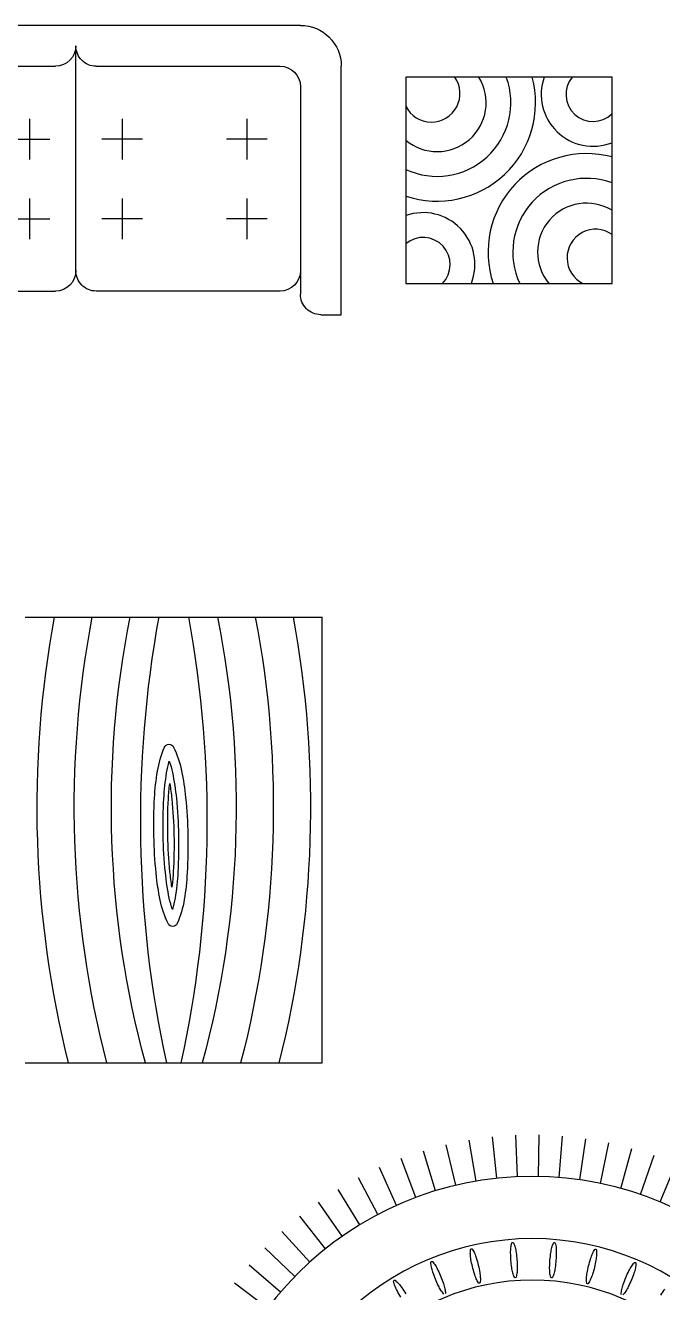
# Model space of a CAD drawing. Header units: millimetres. Extents: x 577 to 2337, y 236 to 943.
# Drawn here: x 1849.753 to 1851.22, y 431.545 to 434.461 of the extents above; entities that cross this region are included whole.
import ezdxf

# ---------------------------------------------------------------- set-up
doc = ezdxf.new("R2010")
doc.units = ezdxf.units.MM
doc.header["$LTSCALE"] = 0.01
doc.layers.add('06-Furn', color=4, linetype='Continuous')

# ---------------------------------------------------------------- blocks, each defined once
blk = doc.blocks.new('A$C5FAE614F')
at = {"layer": '06-Furn', "color": 17}
for p, q in [((1.1949, 2.3874), (1.8789, 2.3874)), ((1.8789, 2.3874), (1.8789, 1.3614)), ((1.1949, 1.3614), (1.8789, 1.3614)), ((2.0712, 0.594), (2.5462, 0.594)), ((2.0712, 0.119), (2.0712, 0.594)), ((2.5462, 0.594), (2.5462, 0.119)), ((2.5462, 0.119), (2.0712, 0.119))]:
    blk.add_line(p, q, dxfattribs=at)
at = {"layer": '06-Furn', "color": 243}
for p, q in [((1.8756, 0.6658), (1.9226, 0.6658)), ((1.9226, 0.6658), (1.9226, 0.094)), ((1.8286, 0.1411), (1.8286, 0.6187)), ((0.8408, 0.6113), (1.2643, 0.6113)), ((1.7815, 0.6113), (1.3583, 0.6113)), ((1.3113, 0.5643), (1.3113, 0.047)), ((1.2043, 0.3986), (1.2043, 0.4922)), ((1.4182, 0.3986), (1.4182, 0.4922)), ((1.7053, 0.3986), (1.7053, 0.4922)), ((1.1575, 0.4454), (1.2511, 0.4454)), ((1.465, 0.4454), (1.3715, 0.4454)), ((1.7521, 0.4454), (1.6585, 0.4454)), ((1.2043, 0.2149), (1.2043, 0.3085)), ((1.4182, 0.2149), (1.4182, 0.3085)), ((1.7053, 0.2149), (1.7053, 0.3085)), ((1.1575, 0.2617), (1.2511, 0.2617)), ((1.465, 0.2617), (1.3715, 0.2617)), ((1.7521, 0.2617), (1.6585, 0.2617)), ((0.8328, 0.094), (1.2643, 0.094)), ((1.3583, 0.094), (1.7815, 0.094)), ((1.8286, 0), (0.7994, 0))]:
    blk.add_line(p, q, dxfattribs=at)
at = {"layer": '06-Furn', "color": 17}
for centre, radius, start, end in [((3.6416, 1.7995), 2.4194, 165.935, 190.4313), ((3.6416, 1.7995), 2.3339, 165.4085, 190.818), ((3.6416, 1.7995), 2.2484, 164.8405, 191.2347), ((4.084, 1.8305), 2.6233, 167.7425, 190.3042), ((-1.0101, 1.8305), 2.6233, 349.6958, 12.2575), ((-0.5678, 1.7995), 2.2484, 348.7653, 15.1595), ((-0.5678, 1.7995), 2.3339, 349.182, 14.5915), ((-0.5678, 1.7995), 2.4194, 349.5687, 14.065), ((1.5343, 2.0618), 0.0116, 88.7974, 154.5219), ((1.5343, 2.0618), 0.0116, 23.0729, 88.7974), ((1.7405, 1.9635), 0.24, 154.5219, 168.2158), ((1.3242, 1.9723), 0.24, 9.3789, 23.0729), ((2.073, 1.8942), 0.5796, 168.2158, 174.3726), ((1.7405, 1.9635), 0.2186, 161.0502, 168.2158), ((1.3242, 1.9723), 0.2186, 9.3789, 16.5445), ((2.073, 1.8942), 0.5582, 168.2158, 174.3726), ((2.073, 1.8942), 0.5476, 170.6762, 174.3726), ((0.9891, 1.9169), 0.5476, 3.2221, 6.9185), ((0.9891, 1.9169), 0.5582, 3.2221, 9.3789), ((0.9891, 1.9169), 0.5796, 3.2221, 9.3789), ((2.6125, 1.841), 1.1217, 174.3726, 178.7974), ((2.6125, 1.841), 1.1003, 174.3726, 178.7974), ((2.6125, 1.841), 1.0897, 174.3726, 178.7974), ((0.4478, 1.8864), 1.0897, 358.7974, 3.2221), ((0.4478, 1.8864), 1.1003, 358.7974, 3.2221), ((0.4478, 1.8864), 1.1217, 358.7974, 3.2221), ((2.6125, 1.841), 1.1217, 178.7974, 183.2221), ((2.6125, 1.841), 1.1003, 178.7974, 183.2221), ((2.6125, 1.841), 1.0897, 178.7974, 183.2221), ((0.4478, 1.8864), 1.0897, 354.3726, 358.7974), ((0.4478, 1.8864), 1.1003, 354.3726, 358.7974), ((0.4478, 1.8864), 1.1217, 354.3726, 358.7974), ((2.0712, 1.8105), 0.5582, 183.2221, 189.3789), ((2.0712, 1.8105), 0.5476, 183.2221, 186.9185), ((0.9873, 1.8333), 0.5476, 350.6762, 354.3726), ((2.0712, 1.8105), 0.5796, 183.2221, 189.3789), ((0.9873, 1.8333), 0.5582, 348.2158, 354.3726), ((0.9873, 1.8333), 0.5796, 348.2158, 354.3726), ((1.7361, 1.7552), 0.24, 189.3789, 203.0729), ((1.7361, 1.7552), 0.2186, 189.3789, 196.5445), ((1.3198, 1.7639), 0.2186, 341.0502, 348.2158), ((1.3198, 1.7639), 0.24, 334.5219, 348.2158), ((1.526, 1.6657), 0.0116, 203.0729, 268.7974), ((1.526, 1.6657), 0.0116, 268.7974, 334.5219)]:
    blk.add_arc(centre, radius, start, end, dxfattribs=at)
at = {"layer": '06-Furn', "color": 243}
for centre, major_axis, start_param, end_param in [((1.8756, 0.6187), (0.0333, -0.0333), 2.356194, 3.926991), ((1.2643, 0.5643), (0.0333, 0.0333), -0.785398, 0.785398), ((1.3583, 0.5643), (0.0333, -0.0333), 2.356194, 3.926991), ((1.7815, 0.5643), (0.0333, 0.0333), -0.785398, 0.785398), ((1.7815, 0.1411), (0.0333, -0.0333), 5.497787, 7.068583), ((1.2643, 0.047), (0.0333, 0.0333), -0.785398, 0.785398), ((1.3583, 0.047), (0.0333, -0.0333), 2.356194, 3.926991), ((1.8286, 0.094), (0.0665, 0.0665), 3.926991, 5.497787)]:
    blk.add_ellipse(centre, major_axis=major_axis, ratio=1, start_param=start_param, end_param=end_param, dxfattribs=at)
at = {"layer": '06-Furn', "color": 17, "extrusion": (0, 0, -1)}
for centre, major_axis, start_param, end_param in [((2.1111, 0.5503), (-0.0441, 0.0441), 1.581804, 4.620592), ((2.1111, 0.5503), (-0.0844, 0.0844), 1.981991, 4.26773), ((2.4874, 0.5217), (-0.1603, 0.1603), 3.664762, 5.822501), ((2.4874, 0.5217), (-0.12, 0.12), 3.573374, 5.938055), ((2.4874, 0.5217), (-0.0797, 0.0797), 3.378505, 6.194473), ((2.5085, 0.535), (-0.0466, -0.0466), 4.888137, 8.178921), ((2.1435, 0.1778), (-0.1603, 0.1603), 0.460684, 2.618423), ((2.1435, 0.1778), (-0.12, -0.12), 1.915927, 4.280608), ((2.1435, 0.1778), (-0.0797, 0.0797), 0.088712, 2.90468), ((2.5025, 0.1589), (-0.0844, 0.0844), -1.126137, 1.159602), ((2.1302, 0.1567), (-0.0466, -0.0466), 1.245857, 4.536641), ((2.5025, 0.1589), (-0.0441, -0.0441), 0.091797, 3.130585)]:
    blk.add_ellipse(centre, major_axis=major_axis, ratio=1, start_param=start_param, end_param=end_param, dxfattribs=at)
blk = doc.blocks.new('A$C05094BA9')
at = {"layer": '06-Furn', "color": 243}
for p, q in [((0.2497, 0.399), (0.1735, 0.3414)), ((0.2798, 0.3616), (0.2074, 0.2994)), ((0.3122, 0.3262), (0.2438, 0.2595)), ((0.3468, 0.2929), (0.2827, 0.2221)), ((0.3834, 0.2618), (0.3239, 0.1871)), ((0.4218, 0.2331), (0.3671, 0.1548)), ((0.462, 0.2069), (0.4124, 0.1253)), ((0.5038, 0.1832), (0.4593, 0.0987)), ((0.547, 0.1622), (0.5079, 0.075)), ((1.1538, 0.1543), (1.1906, 0.0662)), ((0.5914, 0.1439), (0.5578, 0.0545)), ((0.6368, 0.1285), (0.609, 0.0372)), ((1.0631, 0.123), (1.0886, 0.031)), ((1.109, 0.1373), (1.1402, 0.047)), ((0.6831, 0.116), (0.6611, 0.0231)), ((0.7302, 0.1064), (0.714, 0.0122)), ((0.7777, 0.0998), (0.7675, 0.0048)), ((0.8256, 0.0961), (0.8214, 0.0007)), ((0.8736, 0.0955), (0.8753, 0)), ((0.9215, 0.0979), (0.9293, 0.0027)), ((0.9692, 0.1033), (0.9829, 0.0088)), ((1.0165, 0.1117), (1.0361, 0.0182))]:
    blk.add_line(p, q, dxfattribs=at)
for radius in [0.7641, 0.6208, 0.5253]:
    blk.add_circle((0.8595, 0.8595), radius, dxfattribs=at)
for centre, radius, start, end in [((0.6575, 0.3019), 0.1231, 152.6974, 158.3319), ((0.761, 0.2484), 0.2396, 148.6588, 152.6974), ((0.4586, 0.423), 0.1231, 318.9858, 324.6203), ((0.3636, 0.4904), 0.2396, 324.6203, 328.6588), ((0.7535, 0.2923), 0.1231, 147.9858, 153.6203), ((0.6919, 0.3308), 0.0505, 135.2916, 147.9858), ((0.5381, 0.3808), 0.1231, 341.6974, 347.3319), ((0.6089, 0.3649), 0.0505, 347.3319, 0.0261), ((1.1148, 0.3672), 0.0505, 180.2916, 192.9858), ((1.1856, 0.3835), 0.1231, 192.9858, 198.6203), ((1.032, 0.3326), 0.0505, 32.3319, 45.0261), ((0.9706, 0.2938), 0.1231, 26.6974, 32.3319), ((1.3592, 0.4944), 0.2396, 211.6588, 215.6974), ((0.5421, 0.3362), 0.00199, 171.0261, 238.6588), ((0.59, 0.3287), 0.0505, 158.3319, 171.0261), ((0.5421, 0.3362), 0.00199, 238.6588, 306.2916), ((0.5134, 0.3753), 0.0505, 306.2916, 318.9858), ((0.8578, 0.2406), 0.2396, 157.6588, 161.6974), ((0.8578, 0.2406), 0.2396, 153.6203, 157.6588), ((0.4275, 0.4174), 0.2396, 333.6203, 337.6588), ((0.4275, 0.4174), 0.2396, 337.6588, 341.6974), ((0.8435, 0.2827), 0.1231, 156.9858, 162.6203), ((0.7767, 0.3111), 0.0505, 144.2916, 156.9858), ((0.7373, 0.3394), 0.00199, 76.6588, 144.2916), ((0.7373, 0.3394), 0.00199, 9.0261, 76.6588), ((0.6169, 0.3365), 0.1231, 350.6974, 356.3319), ((0.6894, 0.3318), 0.0505, 356.3319, 9.0261), ((0.8635, 0.3049), 0.0505, 153.2916, 165.9858), ((0.8201, 0.3267), 0.00199, 85.6588, 153.2916), ((0.8201, 0.3267), 0.00199, 18.0261, 85.6588), ((0.774, 0.3117), 0.0505, 5.3319, 18.0261), ((0.9502, 0.3124), 0.0505, 162.2916, 174.9858), ((0.904, 0.3271), 0.00199, 94.6588, 162.2916), ((0.904, 0.3271), 0.00199, 27.0261, 94.6588), ((0.8607, 0.3051), 0.0505, 14.3319, 27.0261), ((1.0346, 0.3333), 0.0505, 171.2916, 183.9858), ((1.1071, 0.3383), 0.1231, 183.9858, 189.6203), ((0.9867, 0.3406), 0.00199, 103.6588, 171.2916), ((0.9867, 0.3406), 0.00199, 36.0261, 103.6588), ((0.9475, 0.3121), 0.0505, 23.3319, 36.0261), ((0.8808, 0.2833), 0.1231, 17.6974, 23.3319), ((0.7698, 0.2479), 0.2396, 13.6588, 17.6974), ((1.2959, 0.4207), 0.2396, 198.6203, 202.6588), ((1.2959, 0.4207), 0.2396, 202.6588, 206.6974), ((0.8666, 0.2414), 0.2396, 22.6588, 26.6974), ((0.8666, 0.2414), 0.2396, 18.6203, 22.6588), ((0.6764, 0.2931), 0.0505, 167.3319, 180.0261), ((0.6279, 0.293), 0.00199, 180.0261, 247.6588), ((0.7473, 0.2771), 0.1231, 161.6974, 167.3319), ((0.6279, 0.293), 0.00199, 247.6588, 315.2916), ((0.5934, 0.3272), 0.0505, 315.2916, 327.9858), ((0.5318, 0.3657), 0.1231, 327.9858, 333.6203), ((0.9547, 0.2479), 0.2396, 166.6588, 170.6974), ((0.9547, 0.2479), 0.2396, 162.6203, 166.6588), ((0.5019, 0.3553), 0.2396, 342.6203, 346.6588), ((0.5019, 0.3553), 0.2396, 346.6588, 350.6974), ((1.0492, 0.2703), 0.2396, 171.6203, 175.6588), ((0.9339, 0.2873), 0.1231, 165.9858, 171.6203), ((0.5852, 0.3056), 0.2396, 355.6588, 359.6974), ((0.7017, 0.3049), 0.1231, 359.6974, 5.3319), ((1.0225, 0.306), 0.1231, 174.9858, 180.6203), ((1.139, 0.3073), 0.2396, 180.6203, 184.6588), ((0.7904, 0.2871), 0.1231, 8.6974, 14.3319), ((0.6752, 0.2695), 0.2396, 4.6588, 8.6974), ((1.2219, 0.3578), 0.2396, 189.6203, 193.6588), ((1.2219, 0.3578), 0.2396, 193.6588, 197.6974), ((0.7698, 0.2479), 0.2396, 9.6203, 13.6588), ((1.1919, 0.3683), 0.1231, 206.6974, 212.3319), ((1.1305, 0.3295), 0.0505, 212.3319, 225.0261), ((0.9769, 0.2786), 0.1231, 12.9858, 18.6203), ((1.0962, 0.2952), 0.00199, 225.0261, 292.6588), ((1.0477, 0.2949), 0.0505, 0.2916, 12.9858), ((1.0962, 0.2952), 0.00199, 292.6588, 0.2916), ((0.7672, 0.2714), 0.0505, 176.3319, 189.0261), ((0.8397, 0.2667), 0.1231, 170.6974, 176.3319), ((0.7193, 0.2638), 0.00199, 189.0261, 256.6588), ((0.7193, 0.2638), 0.00199, 256.6588, 324.2916), ((0.6799, 0.2921), 0.0505, 324.2916, 336.9858), ((0.6131, 0.3205), 0.1231, 336.9858, 342.6203), ((1.0492, 0.2703), 0.2396, 175.6588, 179.6974), ((0.9327, 0.271), 0.1231, 179.6974, 185.3319), ((0.7004, 0.2886), 0.1231, 345.9858, 351.6203), ((0.5852, 0.3056), 0.2396, 351.6203, 355.6588), ((1.139, 0.3073), 0.2396, 184.6588, 188.6974), ((1.0239, 0.2897), 0.1231, 188.6974, 194.3319), ((0.6752, 0.2695), 0.2396, 0.6203, 4.6588), ((0.7917, 0.2707), 0.1231, 354.9858, 0.6203), ((1.111, 0.3224), 0.1231, 197.6974, 203.3319), ((1.0443, 0.2936), 0.0505, 203.3319, 216.0261), ((1.005, 0.2651), 0.00199, 216.0261, 283.6588), ((1.005, 0.2651), 0.00199, 283.6588, 351.2916), ((0.8846, 0.2674), 0.1231, 3.9858, 9.6203), ((0.9571, 0.2724), 0.0505, 351.2916, 3.9858), ((0.8604, 0.2642), 0.0505, 185.3319, 198.0261), ((0.8142, 0.2492), 0.00199, 198.0261, 265.6588), ((0.8142, 0.2492), 0.00199, 265.6588, 333.2916), ((0.7709, 0.271), 0.0505, 333.2916, 345.9858), ((0.9535, 0.2717), 0.0505, 194.3319, 207.0261), ((0.9103, 0.2496), 0.00199, 207.0261, 274.6588), ((0.9103, 0.2496), 0.00199, 274.6588, 342.2916), ((0.8641, 0.2644), 0.0505, 342.2916, 354.9858)]:
    blk.add_arc(centre, radius, start, end, dxfattribs=at)

msp = doc.modelspace()

# ---------------------------------------------------------------- block references
at = {"layer": '06-Furn', "xscale": -1, "rotation": 180}
for name, p in [('A$C5FAE614F', (1848.5576, 434.4611)), ('A$C05094BA9', (1850.0607, 431.9082))]:
    msp.add_blockref(name, p, dxfattribs=at)

doc.saveas('drawing.dxf')
